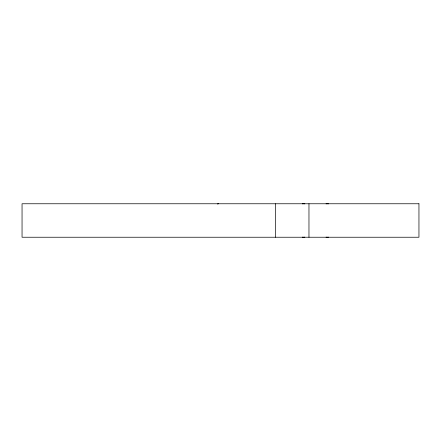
<?xml version="1.0" encoding="UTF-8"?>
<svg xmlns="http://www.w3.org/2000/svg" width="441" height="441" viewBox="0 0 441 441"><rect width="100%" height="100%" fill="white"/><g stroke="black" fill="none" stroke-linecap="round" stroke-linejoin="round"><path stroke-width="0.66" d="M217.38 203.99L218.565 203.764M308.965 203.764L308.965 237.236M275.493 203.764L275.493 237.236M304.841 237.148A16.736 11.835 90 0 1 302.366 237.148M302.366 203.852A16.736 11.835 90 0 1 304.841 203.852M328.506 237.148A16.736 11.835 -90 0 1 326.037 237.148M326.037 203.852A16.736 11.835 -90 0 1 328.506 203.852M418.95 203.764L22.05 203.764L22.05 237.236L418.95 237.236L418.95 203.764"/></g></svg>
